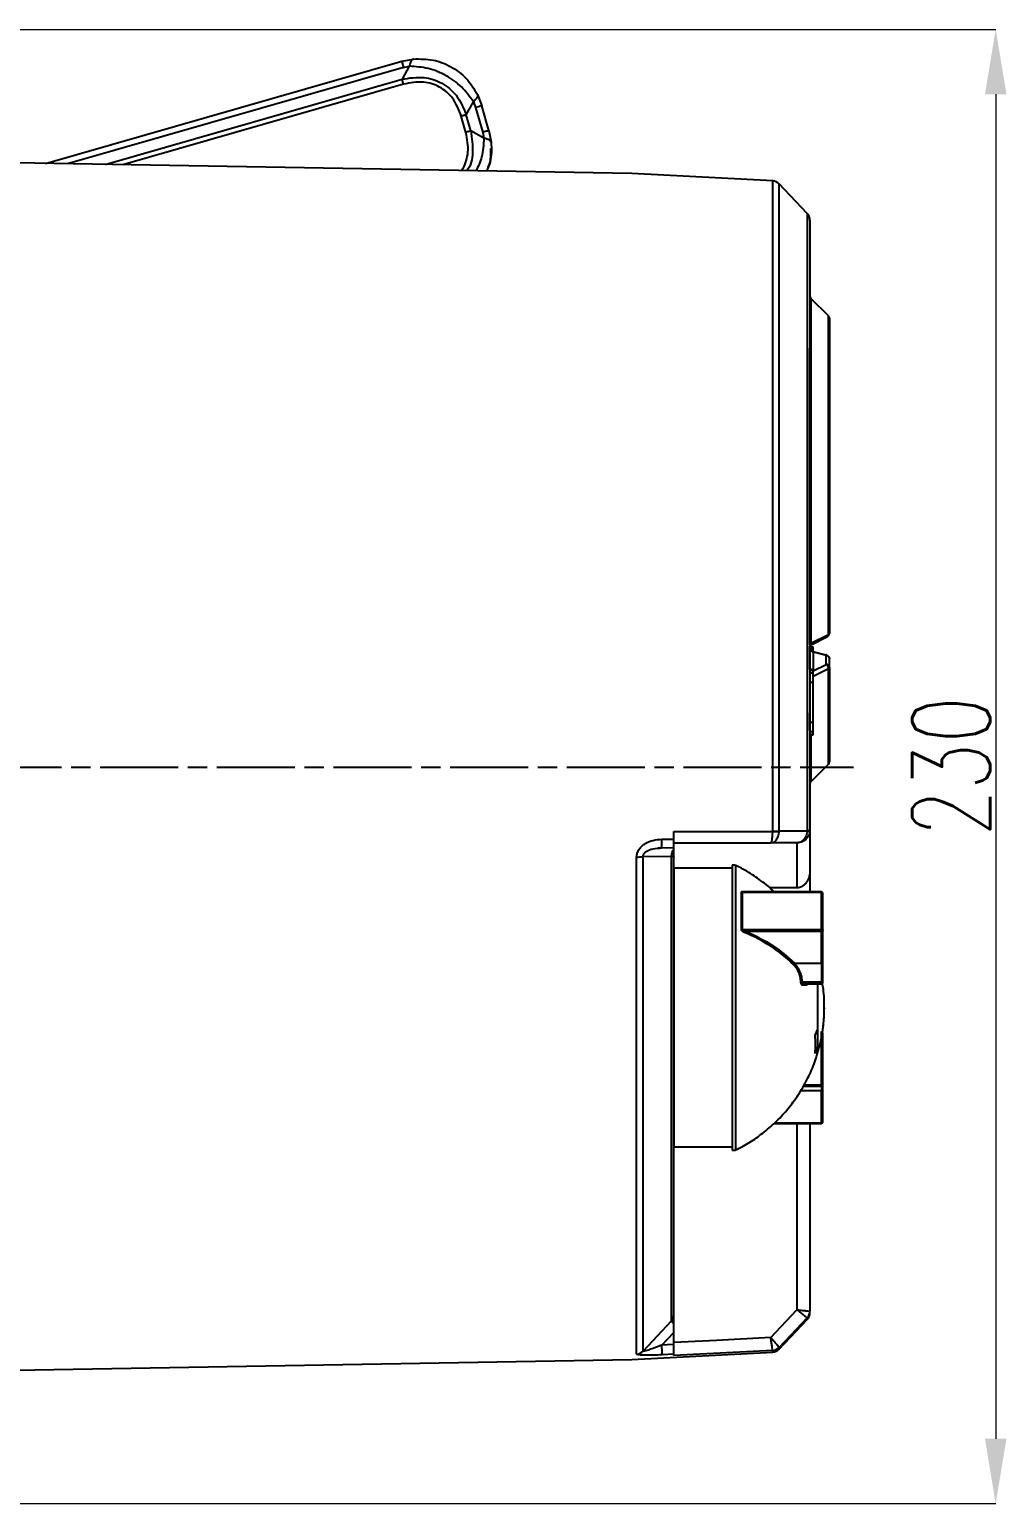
# Model space of a CAD drawing. Header units: millimetres. Extents: x 2160 to 4596, y 811 to 2534.
# Drawn here: x 4027.3 to 4178, y 2125 to 2352.4 of the extents above; entities that cross this region are included whole.
import ezdxf

# ---------------------------------------------------------------- set-up
doc = ezdxf.new("R2010")
doc.units = ezdxf.units.MM
doc.linetypes.add('AM_ISO08W050', pattern=[18, 12, -1.5, 3, -1.5])
doc.layers.add('AM_5', color=3, linetype='Continuous', lineweight=25)
doc.layers.add('AM_7', color=4, linetype='AM_ISO08W050', lineweight=25)
doc.styles.add('SLDTEXTSTYLE1', font='txt.shx', dxfattribs={"width": 0.7, "bigfont": 'gbcbig.shx'})
doc.dimstyles.new('SLDDIMSTYLE12$0', dxfattribs={"dimtxt": 12, "dimasz": 10, "dimexe": 0, "dimexo": 0.0625, "dimgap": 0.875, "dimtad": 1, "dimdec": 1, "dimlfac": 1.8, "dimrnd": 1e-09, "dimzin": 12, "dimdsep": 46, "dimtxsty": 'SLDTEXTSTYLE1', "dimcen": 0.09, "dimdle": 8.16, "dimclrd": 3, "dimclre": 3, "dimadec": 0, "dimazin": 3, "dimtfac": 1, "dimtdec": 1, "dimtofl": 0, "dimtmove": 0, "dimatfit": 3, "dimfxl": 0, "dimfrac": 2, "dimtolj": 1, "dimlwd": 5, "dimlwe": 5, "dimarcsym": 0})

# ---------------------------------------------------------------- blocks, each defined once
blk = doc.blocks.new('*D67')
at = {"layer": 'AM_5', "color": 3, "lineweight": 5, "transparency": 16777216}
blk.add_line((3988.79, 2352.44), (4176.35, 2352.44), dxfattribs=at)
at = {"layer": 'AM_5', "color": 3, "linetype": 'Continuous', "lineweight": 5, "transparency": 16777216}
for p, q in [((4176.35, 2342.44), (4176.35, 2135)), ((3988.79, 2125), (4176.35, 2125))]:
    blk.add_line(p, q, dxfattribs=at)
at = {"layer": 'AM_5', "color": 3, "transparency": 16777216}
for points in [[(4174.69, 2342.44), (4178.02, 2342.44), (4176.35, 2352.44)], [(4174.69, 2135), (4178.02, 2135), (4176.35, 2125)]]:
    blk.add_solid(points, dxfattribs=at)
at = {"layer": 'Defpoints', "color": 0, "transparency": 16777216}
for p in [(3988.73, 2352.44), (3988.73, 2125), (4176.35, 2125)]:
    blk.add_point(p, dxfattribs=at)
at = {"layer": 'AM_5', "color": 0, "transparency": 16777216, "insert": (4169.48, 2238.72), "char_height": 12, "attachment_point": 5, "rotation": 90, "style": 'SLDTEXTSTYLE1'}
blk.add_mtext('\\A1;230', dxfattribs=at)

msp = doc.modelspace()

# ---------------------------------------------------------------- linework, layer by layer
at = {"color": 7, "linetype": 'Continuous', "lineweight": 25}
for p, q in [((4029.741, 2331.779), (4084.699, 2347.537)), ((4084.699, 2347.537), (4086.505, 2347.879)), ((4084.974, 2346.582), (4033.14, 2331.719)), ((4085.877, 2346.753), (4084.77, 2344.76)), ((4084.974, 2346.582), (4085.877, 2346.753)), ((4038.938, 2331.618), (4084.77, 2344.76)), ((4084.99, 2343.992), (4041.671, 2331.571)), ((4094.665, 2339.275), (4095.773, 2341.268)), ((4095.773, 2341.268), (4096.106, 2340.411)), ((4096.106, 2340.411), (4097.209, 2336.566)), ((4096.4, 2342.394), (4097.067, 2340.68)), ((4098.17, 2336.835), (4097.067, 2340.68)), ((4094.613, 2336.556), (4093.896, 2339.055)), ((4095.382, 2336.775), (4094.665, 2339.275)), ((4097.38, 2335.663), (4095.382, 2336.775)), ((4097.209, 2336.566), (4097.38, 2335.663)), ((4098.17, 2336.835), (4098.512, 2335.029)), ((4098.557, 2334.073), (4098.557, 2334.08)), ((4120.218, 2330.199), (3990.692, 2332.461)), ((4141.947, 2329.06), (4120.218, 2330.199)), ((4147.28, 2324.038), (4142.956, 2328.595)), ((4150.545, 2308.233), (4147.838, 2310.95)), ((4150.545, 2259.087), (4150.545, 2308.233)), ((4150.692, 2307.881), (4150.692, 2305.295)), ((4147.692, 2303.617), (4147.692, 2303.264)), ((4147.838, 2257.727), (4150.545, 2259.087)), ((4147.97, 2257.563), (4150.415, 2258.789)), ((4147.97, 2257.563), (4150.415, 2258.789)), ((4150.692, 2259.237), (4150.692, 2260.53)), ((4147.692, 2257.367), (4147.699, 2257.439)), ((4147.692, 2253.676), (4147.692, 2257.307)), ((4147.692, 2257.186), (4148.192, 2257.186)), ((4147.692, 2257.059), (4148.192, 2257.059)), ((4147.692, 2256.995), (4148.192, 2256.995)), ((4147.719, 2256.803), (4148.192, 2256.803)), ((4148.192, 2257.059), (4148.192, 2257.186)), ((4148.192, 2256.807), (4148.192, 2257.059)), ((4148.192, 2256.803), (4148.192, 2256.995)), ((4148.192, 2256.408), (4148.192, 2256.803)), ((4148.192, 2256.676), (4148.192, 2256.803)), ((4148.192, 2256.387), (4148.192, 2256.676)), ((4148.192, 2256.387), (4150.192, 2255.919)), ((4150.192, 2255.919), (4148.192, 2256.387)), ((4148.192, 2256.387), (4148.192, 2253.735)), ((4148.192, 2253.47), (4150.192, 2254.474)), ((4148.192, 2252.658), (4150.545, 2253.838)), ((4150.192, 2254.474), (4150.192, 2255.919)), ((4150.423, 2255.863), (4150.237, 2255.941)), ((4150.423, 2255.863), (4150.237, 2255.941)), ((4150.545, 2239.073), (4150.545, 2253.838)), ((4150.628, 2255.621), (4150.655, 2255.539)), ((4150.675, 2255.48), (4150.659, 2255.545)), ((4150.675, 2255.465), (4150.692, 2255.334)), ((4150.692, 2254.041), (4150.692, 2255.334)), ((4147.692, 2253.735), (4148.192, 2253.735)), ((4147.692, 2253.598), (4148.192, 2253.598)), ((4147.692, 2253.186), (4148.192, 2253.186)), ((4147.692, 2251.75), (4148.192, 2251.75)), ((4148.192, 2253.598), (4148.192, 2253.735)), ((4148.192, 2253.186), (4148.192, 2253.598)), ((4148.192, 2245.567), (4148.192, 2251.75)), ((4147.692, 2244.268), (4147.692, 2247.012)), ((4147.692, 2245.567), (4148.192, 2245.567)), ((4147.692, 2244.131), (4148.192, 2244.131)), ((4147.692, 2243.719), (4148.192, 2243.719)), ((4147.692, 2243.703), (4148.192, 2243.703)), ((4147.692, 2243.582), (4148.192, 2243.582)), ((4147.838, 2243.582), (4147.838, 2236.366)), ((4148.192, 2243.719), (4148.192, 2244.131)), ((4147.838, 2236.366), (4150.545, 2239.073)), ((4147.691, 2228.93), (4147.685, 2228.769)), ((4124.826, 2227.502), (4126.691, 2227.534)), ((4126.691, 2227.534), (4126.691, 2228.71)), ((4126.691, 2228.71), (4141.946, 2228.708)), ((4126.691, 2226.93), (4141.642, 2226.93)), ((4141.642, 2226.93), (4141.87, 2226.992)), ((4141.642, 2226.93), (4141.687, 2226.982)), ((4145.691, 2226.93), (4141.642, 2226.93)), ((4141.946, 2228.726), (4141.946, 2228.708)), ((4142.952, 2228.708), (4142.956, 2228.777)), ((4142.956, 2228.777), (4147.278, 2228.769)), ((4145.691, 2226.93), (4145.691, 2219.978)), ((4147.278, 2228.769), (4147.28, 2228.81)), ((4121.956, 2224.813), (4126.28, 2224.896)), ((4124.293, 2226.161), (4124.786, 2226.208)), ((4124.454, 2226.138), (4124.774, 2226.186)), ((4124.774, 2226.186), (4126.691, 2226.219)), ((4126.691, 2224.745), (4126.691, 2225.92)), ((4135.691, 2223.014), (4126.691, 2223.014)), ((4136.191, 2223.514), (4135.691, 2223.514)), ((4135.691, 2223.514), (4135.691, 2185.958)), ((4136.191, 2223.514), (4136.191, 2185.958)), ((4147.691, 2222.678), (4147.691, 2219.364)), ((4145.691, 2219.978), (4141.465, 2219.978)), ((4137.112, 2213.563), (4137.112, 2219.35)), ((4149.491, 2219.364), (4137.207, 2219.365)), ((4137.208, 2219.33), (4137.208, 2213.549)), ((4137.208, 2219.33), (4149.491, 2219.33)), ((4149.491, 2219.364), (4149.491, 2219.306)), ((4149.491, 2219.33), (4149.491, 2219.364)), ((4149.491, 2213.549), (4149.491, 2219.33)), ((4149.691, 2216.13), (4149.691, 2219.164)), ((4149.691, 2216.575), (4149.691, 2219.164)), ((4149.691, 2213.437), (4149.691, 2216.575)), ((4137.208, 2213.549), (4149.491, 2213.549)), ((4137.779, 2213.296), (4149.491, 2213.295)), ((4149.491, 2213.295), (4149.491, 2213.549)), ((4149.491, 2208.363), (4149.491, 2213.295)), ((4149.691, 2208.504), (4149.691, 2213.437)), ((4145.311, 2208.363), (4149.491, 2208.363)), ((4149.491, 2208.363), (4149.491, 2205.438)), ((4149.491, 2205.438), (4146.466, 2205.438)), ((4146.843, 2204.99), (4146.596, 2204.957)), ((4146.765, 2205.181), (4149.491, 2205.181)), ((4146.769, 2205.185), (4146.889, 2205.201)), ((4146.769, 2205.185), (4149.491, 2205.185)), ((4148.888, 2198.185), (4148.888, 2205.181)), ((4148.891, 2194.514), (4148.891, 2205.181)), ((4149.491, 2205.243), (4149.491, 2205.438)), ((4149.491, 2205.185), (4149.491, 2205.243)), ((4149.491, 2205.181), (4149.491, 2205.185)), ((4148.48, 2197.271), (4148.888, 2198.185)), ((4149.491, 2189.611), (4149.491, 2197.847)), ((4149.691, 2197.627), (4149.691, 2197.643)), ((4148.888, 2195.356), (4148.48, 2194.443)), ((4148.556, 2195.356), (4148.888, 2195.356)), ((4148.888, 2194.514), (4148.888, 2195.356)), ((4149.391, 2195.468), (4149.691, 2195.468)), ((4148.856, 2194.514), (4148.891, 2194.514)), ((4149.491, 2188.655), (4146.247, 2188.655)), ((4146.686, 2189.417), (4149.491, 2189.417)), ((4146.769, 2189.611), (4149.491, 2189.611)), ((4149.491, 2189.475), (4149.491, 2189.611)), ((4149.491, 2189.417), (4149.491, 2189.475)), ((4149.491, 2189.424), (4149.491, 2189.417)), ((4149.491, 2189.417), (4149.491, 2188.655)), ((4149.491, 2183.722), (4149.491, 2188.655)), ((4149.691, 2186.453), (4149.691, 2189.591)), ((4149.691, 2188.796), (4149.691, 2189.301)), ((4149.691, 2183.864), (4149.691, 2188.796)), ((4135.691, 2185.958), (4135.691, 2179.514)), ((4136.191, 2185.958), (4136.191, 2179.514)), ((4149.691, 2183.864), (4149.691, 2186.453)), ((4142.144, 2183.664), (4149.491, 2183.664)), ((4142.205, 2183.722), (4149.491, 2183.722)), ((4145.691, 2183.664), (4145.691, 2154.889)), ((4147.691, 2183.664), (4147.691, 2154.689)), ((4149.491, 2183.664), (4149.491, 2183.722)), ((4149.491, 2183.698), (4149.491, 2183.664)), ((4126.691, 2180.014), (4135.691, 2180.014)), ((4135.691, 2179.514), (4136.191, 2179.514)), ((4141.642, 2150.609), (4145.691, 2154.889)), ((4147.688, 2154.69), (4147.691, 2154.689)), ((4126.279, 2153.116), (4121.955, 2148.529)), ((4147.278, 2153.661), (4142.955, 2149.091)), ((4142.955, 2148.844), (4147.279, 2153.4)), ((4147.279, 2153.659), (4147.278, 2153.661)), ((4147.279, 2153.659), (4147.279, 2153.4)), ((4124.84, 2149.439), (4126.691, 2151.403)), ((4126.691, 2149.533), (4126.691, 2151.403)), ((3990.691, 2144.98), (4120.217, 2147.24)), ((4120.217, 2147.24), (4141.946, 2148.379)), ((4126.691, 2148.04), (4124.892, 2147.948)), ((4141.946, 2148.628), (4126.691, 2147.826)), ((4126.691, 2147.826), (4126.691, 2148.04)), ((4141.946, 2148.628), (4141.946, 2148.627)), ((4141.946, 2148.379), (4141.946, 2148.627)), ((4142.955, 2149.091), (4142.953, 2149.094)), ((4142.955, 2148.844), (4142.955, 2149.091))]:
    msp.add_line(p, q, dxfattribs=at)
at = {"color": 7, "linetype": 'Continuous', "lineweight": 25, "flags": 128}
for points in [[(4141.946, 2228.726), (4141.946, 2234.334), (4141.946, 2239.959), (4141.946, 2245.579), (4141.946, 2251.172), (4141.946, 2256.718), (4141.946, 2262.193), (4141.946, 2267.578), (4141.946, 2272.85), (4141.946, 2277.99), (4141.946, 2282.978), (4141.946, 2287.794), (4141.946, 2292.42), (4141.947, 2296.838), (4141.947, 2301.03), (4141.947, 2304.981), (4141.947, 2308.675), (4141.947, 2312.097), (4141.947, 2315.235), (4141.947, 2318.076), (4141.947, 2320.609), (4141.947, 2322.825), (4141.947, 2324.715), (4141.947, 2326.271), (4141.947, 2327.488), (4141.947, 2328.36), (4141.947, 2328.885), (4141.947, 2329.06)], [(4142.956, 2228.777), (4142.956, 2234.462), (4142.956, 2240.164), (4142.956, 2245.859), (4142.956, 2251.527), (4142.956, 2257.142), (4142.956, 2262.684), (4142.956, 2268.128), (4142.956, 2273.455), (4142.956, 2278.642), (4142.956, 2283.668), (4142.956, 2288.513), (4142.956, 2293.157), (4142.956, 2297.583), (4142.956, 2301.771), (4142.956, 2305.706), (4142.956, 2309.371), (4142.956, 2312.752), (4142.956, 2315.834), (4142.956, 2318.606), (4142.956, 2321.057), (4142.956, 2323.176), (4142.956, 2324.955), (4142.956, 2326.387), (4142.956, 2327.466), (4142.956, 2328.188), (4142.956, 2328.55), (4142.956, 2328.595)], [(4147.28, 2324.038), (4147.28, 2323.859), (4147.28, 2323.321), (4147.28, 2322.427), (4147.28, 2321.18), (4147.28, 2319.587), (4147.28, 2317.653), (4147.28, 2315.386), (4147.28, 2312.797), (4147.28, 2309.896), (4147.28, 2306.696), (4147.28, 2303.209), (4147.28, 2299.451), (4147.28, 2295.437), (4147.28, 2291.185), (4147.28, 2286.711), (4147.28, 2282.036), (4147.28, 2277.178), (4147.28, 2272.159), (4147.28, 2266.998), (4147.28, 2261.719), (4147.28, 2256.342), (4147.28, 2250.892), (4147.28, 2245.39), (4147.28, 2239.86), (4147.28, 2234.326), (4147.28, 2228.81)], [(4147.838, 2310.95), (4147.838, 2310.45), (4147.838, 2309.571), (4147.838, 2308.321), (4147.838, 2306.714), (4147.838, 2304.766), (4147.838, 2302.497), (4147.838, 2299.931), (4147.838, 2297.094), (4147.838, 2294.016), (4147.838, 2290.728), (4147.838, 2287.264), (4147.838, 2283.66), (4147.838, 2279.954), (4147.838, 2276.183), (4147.838, 2272.387), (4147.838, 2268.604), (4147.838, 2264.875), (4147.838, 2261.236), (4147.838, 2257.727)], [(4147.692, 2257.524), (4147.692, 2259.355), (4147.692, 2262.319), (4147.692, 2265.419), (4147.692, 2268.617), (4147.692, 2271.875), (4147.692, 2275.153), (4147.692, 2278.411), (4147.692, 2281.609), (4147.692, 2284.709), (4147.692, 2287.674), (4147.692, 2290.466), (4147.692, 2293.052), (4147.692, 2295.402), (4147.692, 2297.486), (4147.692, 2299.278), (4147.692, 2300.758), (4147.692, 2301.908), (4147.692, 2302.712), (4147.692, 2303.162), (4147.692, 2303.264)], [(4148.192, 2256.387), (4148.207, 2256.401), (4148.222, 2256.408), (4148.237, 2256.409), (4148.249, 2256.403), (4148.26, 2256.39), (4148.268, 2256.372)], [(4120.946, 2148.068), (4120.946, 2149.025), (4120.946, 2150.353), (4120.946, 2152.047), (4120.946, 2154.098), (4120.946, 2156.499), (4120.946, 2159.24), (4120.946, 2162.31), (4120.946, 2165.695), (4120.946, 2169.381), (4120.946, 2173.355), (4120.946, 2177.598), (4120.946, 2182.094), (4120.946, 2186.824), (4120.946, 2191.768), (4120.946, 2196.907), (4120.946, 2202.218), (4120.946, 2207.68), (4120.946, 2213.27), (4120.946, 2218.965), (4120.946, 2224.742)], [(4121.955, 2148.529), (4121.955, 2149.482), (4121.955, 2150.803), (4121.955, 2152.488), (4121.955, 2154.529), (4121.955, 2156.918), (4121.955, 2159.645), (4121.955, 2162.698), (4121.955, 2166.066), (4121.955, 2169.734), (4121.955, 2173.687), (4121.955, 2177.909), (4121.955, 2182.382), (4121.955, 2187.088), (4121.956, 2192.007), (4121.956, 2197.119), (4121.956, 2202.403), (4121.956, 2207.838), (4121.956, 2213.399), (4121.956, 2219.066), (4121.956, 2224.813)], [(4126.28, 2224.896), (4126.279, 2219.218), (4126.279, 2213.626), (4126.279, 2208.148), (4126.279, 2202.806), (4126.279, 2197.626), (4126.279, 2192.63), (4126.279, 2187.84), (4126.279, 2183.279), (4126.279, 2178.966), (4126.279, 2174.921), (4126.279, 2171.163), (4126.279, 2167.707), (4126.279, 2164.57), (4126.279, 2161.765), (4126.279, 2159.306), (4126.279, 2157.203), (4126.279, 2155.465), (4126.279, 2154.101), (4126.279, 2153.116)], [(4126.691, 2223.014), (4126.691, 2222.945), (4126.691, 2222.549), (4126.691, 2221.808), (4126.691, 2220.733), (4126.691, 2219.343), (4126.691, 2217.66), (4126.691, 2215.712), (4126.691, 2213.53), (4126.691, 2211.152), (4126.691, 2208.615), (4126.691, 2205.962), (4126.691, 2203.235), (4126.691, 2200.481), (4126.691, 2197.743), (4126.691, 2195.067), (4126.691, 2192.497), (4126.691, 2190.075), (4126.691, 2187.841), (4126.691, 2185.832), (4126.691, 2184.08), (4126.691, 2182.614), (4126.691, 2181.459), (4126.691, 2180.633), (4126.691, 2180.149), (4126.691, 2180.014)], [(4149.491, 2213.549), (4149.53, 2213.547), (4149.568, 2213.54), (4149.602, 2213.53), (4149.633, 2213.516), (4149.658, 2213.499), (4149.676, 2213.48), (4149.688, 2213.459), (4149.691, 2213.437)], [(4126.691, 2149.533), (4125.654, 2149.48), (4124.84, 2149.439)], [(4141.642, 2150.609), (4133.269, 2150.169), (4126.691, 2149.824)]]:
    msp.add_lwpolyline(points, dxfattribs=at)
at = {"color": 7, "linetype": 'Continuous', "lineweight": 25}
for centre, radius, start, end in [((4141.868, 2327.562), 1.5, 43.49969, 86.99969), ((4146.192, 2323.006), 1.5, 359.99969, 43.49969), ((4148.189, 2311.302), 0.498, 180.0161, 225.11705), ((4150.195, 2307.881), 0.497, 0.01882, 45.13639), ((4150.192, 2307.881), 0.5, 359.99969, 44.79592), ((4150.192, 2259.237), 0.5, 296.63012, 359.99969), ((4150.499, 2259.279), 0.197, 283.44681, 347.66321), ((4147.886, 2257.534), 0.198, 103.88416, 168.00896), ((4148.078, 2253.904), 0.386, 180.21967, 206.01538), ((4150.232, 2255.893), 0.0477, 83.56953, 147.17328), ((4150.223, 2254.004), 0.47, 4.40164, 93.81095), ((4150.427, 2255.836), 0.0277, 97.12051, 149.18729), ((4150.443, 2254.066), 0.25, 294.15126, 354.20295), ((4150.192, 2239.426), 0.5, 314.99969, 359.99969), ((4148.192, 2236.012), 0.5, 134.99969, 179.99969), ((4147.322, 2229.43), 0.622, 266.06012, 306.40262), ((4118.576, 2227.091), 6.263, 351.68842, 3.7557), ((4141.957, 2238.443), 9.717, 269.93747, 275.9006), ((4142.449, 2238.581), 9.886, 267.083, 272.91637), ((4147.481, 2230.6), 1.842, 263.65489, 276.34449), ((4120.956, 2231.806), 7.063, 269.92223, 278.13872), ((4127.954, 2224.817), 1.677, 138.87029, 177.29865), ((4137.207, 2219.564), 0.233, 246.02224, 270.18014), ((4149.507, 2219.146), 0.185, 5.85563, 94.8496), ((4137.206, 2213.88), 0.331, 253.51988, 270.27832), ((4138.164, 2212.993), 0.49, 141.82926, 172.1209), ((4129.098, 2191.805), 22.921, 45.54722, 68.01561), ((4149.516, 2213.472), 0.179, 261.95022, 348.57794), ((4145.445, 2208.088), 0.305, 116.01, 165.05926), ((4149.516, 2208.54), 0.179, 261.95022, 348.57794), ((4146.438, 2205.904), 0.467, 252.26466, 273.46457), ((4146.788, 2204.99), 0.196, 95.78901, 189.85034), ((4149.538, 2205.211), 0.232, 48.45888, 101.56082), ((4149.491, 2205.385), 0.2, 269.98722, 359.98721), ((4149.491, 2205.381), 0.2, 269.99969, 359.99969), ((4125.413, 2201.514), 24.5, 350.87791, 359.99969), ((4136.963, 2195.857), 11.604, 352.99933, 7.00005), ((4149.541, 2191.31), 1.7, 268.31568, 275.06344), ((4149.495, 2189.62), 0.196, 268.95412, 358.91449), ((4149.516, 2188.832), 0.179, 261.95022, 348.57794), ((4149.516, 2183.899), 0.179, 261.95022, 348.57794), ((4149.507, 2183.883), 0.185, 265.14978, 354.14375), ((4146.186, 2154.692), 1.502, 316.65544, 359.93159), ((4146.198, 2154.689), 1.493, 316.39345, 359.98594), ((4146.191, 2154.433), 1.5, 316.49969, 359.99969), ((4134.812, 2161.375), 11.875, 224.06966, 226.85818), ((4098.157, 2147.756), 26.736, 0.41239, 3.60861), ((4120.869, 2149.571), 1.506, 272.92959, 316.19309), ((4141.863, 2150.13), 1.504, 273.13792, 316.44856), ((4141.868, 2150.127), 1.502, 272.97726, 316.40216), ((4141.867, 2149.876), 1.5, 272.99969, 316.49969)]:
    msp.add_arc(centre, radius, start, end, dxfattribs=at)
for points in [[(4084.699, 2347.537), (4084.711, 2347.495), (4084.736, 2347.411), (4084.894, 2346.858), (4084.974, 2346.582)], [(4084.99, 2343.992), (4084.969, 2344.066), (4084.926, 2344.215), (4084.866, 2344.425), (4084.812, 2344.614), (4084.784, 2344.711), (4084.77, 2344.76)], [(4097.067, 2340.68), (4097.024, 2340.669), (4096.938, 2340.647), (4096.383, 2340.49), (4096.106, 2340.411)], [(4094.665, 2339.275), (4094.616, 2339.261), (4094.519, 2339.233), (4094.329, 2339.179), (4094.119, 2339.119), (4093.97, 2339.076), (4093.896, 2339.055)], [(4095.382, 2336.775), (4095.333, 2336.762), (4095.236, 2336.734), (4095.046, 2336.68), (4094.836, 2336.62), (4094.687, 2336.577), (4094.613, 2336.556)], [(4098.17, 2336.835), (4098.127, 2336.824), (4098.04, 2336.802), (4097.486, 2336.645), (4097.209, 2336.566)], [(4147.692, 2323.006), (4147.692, 2322.916), (4147.692, 2322.735), (4147.692, 2321.28), (4147.692, 2318.975), (4147.692, 2315.76), (4147.692, 2311.694), (4147.692, 2306.817), (4147.692, 2301.183), (4147.692, 2294.855), (4147.692, 2287.903), (4147.692, 2280.405), (4147.692, 2272.444), (4147.692, 2264.109), (4147.692, 2255.49), (4147.692, 2246.688), (4147.692, 2237.789), (4147.691, 2231.883), (4147.691, 2228.93)], [(4150.692, 2307.881), (4150.692, 2307.713), (4150.692, 2307.379), (4150.692, 2306.262), (4150.692, 2304.712), (4150.692, 2302.708), (4150.692, 2300.289), (4150.692, 2297.488), (4150.692, 2294.346), (4150.692, 2290.907), (4150.692, 2287.221), (4150.692, 2283.341), (4150.692, 2279.323), (4150.692, 2275.225), (4150.692, 2271.103), (4150.692, 2267.024), (4150.692, 2263.026), (4150.692, 2260.5), (4150.692, 2259.237)], [(4147.692, 2256.92), (4147.697, 2256.874), (4147.707, 2256.78), (4147.771, 2256.703), (4147.803, 2256.664)], [(4150.692, 2254.041), (4150.692, 2252.945), (4150.692, 2250.754), (4150.692, 2247.873), (4150.692, 2245.342), (4150.692, 2243.226), (4150.692, 2241.544), (4150.692, 2240.334), (4150.692, 2239.569), (4150.692, 2239.474), (4150.692, 2239.426)], [(4147.691, 2228.93), (4147.691, 2228.852), (4147.691, 2228.696), (4147.691, 2227.428), (4147.691, 2225.497), (4147.691, 2223.618), (4147.691, 2222.678)], [(4137.779, 2213.296), (4139.221, 2212.616), (4142.104, 2211.256), (4144.242, 2209.327), (4145.311, 2208.363)]]:
    msp.add_open_spline(points, degree=3, dxfattribs=at)
for points, knots in [([(4086.505, 2347.879), (4086.378, 2347.82), (4086.123, 2347.702), (4085.96, 2347.071), (4085.877, 2346.753)], [0, 0, 0, 0, 0.49686743, 1, 1, 1, 1]), ([(4086.505, 2347.879), (4087.527, 2347.887), (4089.535, 2347.902), (4092.366, 2346.785), (4094.814, 2344.976), (4095.866, 2343.264), (4096.4, 2342.394)], [0, 0, 0, 0, 0.2543758, 0.4999836, 0.7457388, 1, 1, 1, 1]), ([(4084.77, 2344.76), (4085.89, 2344.942), (4087.975, 2345.281), (4090.968, 2344.307), (4093.398, 2342.288), (4094.221, 2340.331), (4094.665, 2339.275)], [0, 0, 0, 0, 0.2680966, 0.4988227, 0.7294637, 1, 1, 1, 1]), ([(4095.773, 2341.268), (4095.2, 2342.069), (4094.073, 2343.646), (4091.589, 2345.407), (4088.786, 2346.575), (4086.853, 2346.694), (4085.877, 2346.753)], [0, 0, 0, 0, 0.25415722, 0.50001427, 0.74762575, 1, 1, 1, 1]), ([(4093.896, 2339.055), (4093.519, 2340.034), (4092.98, 2341.432), (4091.646, 2342.828), (4090.57, 2343.583), (4089.357, 2344.091), (4087.473, 2344.473), (4086.011, 2344.19), (4084.99, 2343.992)], [0, 0, 0, 0, 0.2715623, 0.3875926, 0.5011305, 0.6146375, 0.7308194, 1, 1, 1, 1]), ([(4096.4, 2342.394), (4096.416, 2342.255), (4096.449, 2341.977), (4095.998, 2341.504), (4095.773, 2341.268)], [0, 0, 0, 0, 0.5000023, 1, 1, 1, 1]), ([(4093.926, 2330.658), (4094.007, 2330.769), (4094.344, 2331.23), (4094.701, 2332.193), (4095.101, 2334.067), (4094.813, 2335.532), (4094.613, 2336.556)], [0, 0, 0, 0, 0.0674485, 0.27954515, 0.49659605, 1, 1, 1, 1]), ([(4095.382, 2336.775), (4095.538, 2335.675), (4095.828, 2333.627), (4095.38, 2331.393), (4094.751, 2330.651), (4094.745, 2330.644)], [0, 0, 0, 0, 0.535438, 0.9957755, 1, 1, 1, 1]), ([(4097.38, 2335.663), (4097.335, 2334.675), (4097.257, 2332.949), (4096.501, 2331.317), (4096.178, 2330.619)], [0, 0, 0, 0, 0.5719725, 1, 1, 1, 1]), ([(4098.512, 2335.029), (4098.452, 2335.157), (4098.331, 2335.414), (4097.698, 2335.58), (4097.38, 2335.663)], [0, 0, 0, 0, 0.4968676, 1, 1, 1, 1]), ([(4098.512, 2335.029), (4098.554, 2333.998), (4098.616, 2332.46), (4098.011, 2331.054), (4097.812, 2330.59)], [0, 0, 0, 0, 0.6705708, 1, 1, 1, 1]), ([(4097.815, 2330.59), (4098.019, 2331.05), (4098.512, 2332.157), (4098.478, 2333.37), (4098.458, 2334.079)], [0, 0, 0, 0, 0.4149051, 1, 1, 1, 1]), ([(4150.692, 2273.719), (4150.692, 2274.974), (4150.692, 2277.483), (4150.692, 2281.194), (4150.692, 2283.919), (4150.692, 2285.708), (4150.692, 2286.629), (4150.692, 2287.536), (4150.692, 2288.43), (4150.692, 2289.309), (4150.692, 2289.9), (4150.692, 2290.312), (4150.692, 2290.788), (4150.692, 2291.503), (4150.692, 2292.319), (4150.692, 2293.027), (4150.692, 2293.711), (4150.692, 2294.395), (4150.692, 2294.882), (4150.692, 2295.619), (4150.692, 2296.502), (4150.692, 2297.67), (4150.692, 2298.651), (4150.692, 2299.488), (4150.692, 2300.131), (4150.692, 2300.641), (4150.692, 2301.076), (4150.692, 2301.489), (4150.692, 2301.891), (4150.692, 2302.168), (4150.692, 2302.546), (4150.692, 2302.965), (4150.692, 2303.487), (4150.692, 2303.925), (4150.692, 2304.249), (4150.692, 2304.481), (4150.692, 2304.641), (4150.692, 2304.787), (4150.692, 2304.884), (4150.692, 2304.961), (4150.692, 2305.038), (4150.692, 2305.143), (4150.692, 2305.232), (4150.692, 2305.278), (4150.692, 2305.295)], [0, 0, 0, 0, 0.0803647, 0.1607294, 0.2410941, 0.2624684, 0.283842, 0.3052151, 0.3265873, 0.3479574, 0.3693255, 0.3704427, 0.3788854, 0.405204, 0.4251182, 0.4428013, 0.4618483, 0.4808946, 0.4999402, 0.5035205, 0.5449145, 0.57896, 0.6143836, 0.643615, 0.6685119, 0.6871043, 0.7041218, 0.7223404, 0.7405585, 0.758776, 0.762108, 0.7964253, 0.8245029, 0.853496, 0.8824879, 0.8971785, 0.9118685, 0.9265578, 0.9412466, 0.9442716, 0.9541998, 0.9705965, 0.9890576, 1, 1, 1, 1]), ([(4150.692, 2260.53), (4150.692, 2260.826), (4150.692, 2261.417), (4150.692, 2262.319), (4150.692, 2263.231), (4150.692, 2264.153), (4150.692, 2265.084), (4150.692, 2266.023), (4150.692, 2266.671), (4150.692, 2267.147), (4150.692, 2267.703), (4150.692, 2268.547), (4150.692, 2269.507), (4150.692, 2271.194), (4150.692, 2272.586), (4150.692, 2273.719)], [0, 0, 0, 0, 0.07144385, 0.14288374, 0.21431988, 0.28576303, 0.35720674, 0.42863778, 0.50005558, 0.50406448, 0.53604837, 0.6252562, 0.69323765, 0.75009307, 1, 1, 1, 1]), ([(4150.414, 2258.791), (4150.426, 2258.797), (4150.459, 2258.814), (4150.498, 2258.861), (4150.54, 2258.947), (4150.543, 2259.032), (4150.545, 2259.087)], [0, 0, 0, 0, 0.14054005, 0.37467991, 0.58989364, 1, 1, 1, 1]), ([(4147.823, 2256.666), (4147.794, 2256.693), (4147.738, 2256.746), (4147.713, 2256.81), (4147.701, 2256.842)], [0, 0, 0, 0, 0.5052965, 1, 1, 1, 1]), ([(4147.803, 2256.664), (4147.803, 2256.672), (4147.803, 2256.686), (4147.786, 2256.698), (4147.756, 2256.697), (4147.729, 2256.686), (4147.715, 2256.68)], [0, 0, 0, 0, 0.2336109, 0.4844564, 0.7436939, 1, 1, 1, 1]), ([(4147.72, 2257.412), (4147.726, 2257.412), (4147.746, 2257.409), (4147.814, 2257.47), (4147.915, 2257.53), (4147.968, 2257.561)], [0, 0, 0, 0, 0.1601422, 0.5688581, 1, 1, 1, 1]), ([(4147.803, 2256.664), (4147.828, 2256.634), (4147.881, 2256.571), (4148.011, 2256.464), (4148.12, 2256.418), (4148.192, 2256.387)], [0, 0, 0, 0, 0.233085, 0.4930073, 1, 1, 1, 1]), ([(4147.963, 2257.561), (4147.961, 2257.559), (4147.942, 2257.544), (4147.909, 2257.546), (4147.869, 2257.562), (4147.846, 2257.61), (4147.837, 2257.671), (4147.838, 2257.708), (4147.838, 2257.727)], [0, 0, 0, 0, 0.0284628, 0.3120488, 0.569439, 0.7930567, 0.8963599, 1, 1, 1, 1]), ([(4150.192, 2255.919), (4150.231, 2255.912), (4150.304, 2255.898), (4150.372, 2255.865), (4150.403, 2255.85)], [0, 0, 0, 0, 0.5446681, 1, 1, 1, 1]), ([(4150.52, 2254.041), (4150.504, 2254.085), (4150.471, 2254.18), (4150.389, 2254.309), (4150.291, 2254.414), (4150.224, 2254.454), (4150.192, 2254.474)], [0, 0, 0, 0, 0.239538, 0.5175571, 0.7682031, 1, 1, 1, 1]), ([(4150.403, 2255.85), (4150.445, 2255.822), (4150.535, 2255.764), (4150.62, 2255.639), (4150.679, 2255.493), (4150.687, 2255.393), (4150.692, 2255.334)], [0, 0, 0, 0, 0.2427138, 0.5154318, 0.7146901, 1, 1, 1, 1]), ([(4150.403, 2255.797), (4150.445, 2255.772), (4150.535, 2255.72), (4150.62, 2255.608), (4150.679, 2255.477), (4150.687, 2255.387), (4150.692, 2255.334)], [0, 0, 0, 0, 0.2421389, 0.5153871, 0.7139591, 1, 1, 1, 1]), ([(4150.545, 2253.838), (4150.545, 2253.87), (4150.546, 2253.935), (4150.528, 2254.005), (4150.52, 2254.041)], [0, 0, 0, 0, 0.49355373, 1, 1, 1, 1]), ([(4150.669, 2255.5), (4150.671, 2255.492), (4150.69, 2255.439), (4150.691, 2255.382), (4150.692, 2255.334)], [0, 0, 0, 0, 0.1515723, 1, 1, 1, 1]), ([(4148.192, 2248.59), (4148.192, 2249.213), (4148.192, 2250.458), (4148.192, 2251.928), (4148.192, 2252.864), (4148.192, 2253.378), (4148.192, 2253.688), (4148.192, 2253.719), (4148.192, 2253.735)], [0, 0, 0, 0, 0.25015941, 0.49958066, 0.62466902, 0.74973011, 0.87480959, 1, 1, 1, 1]), ([(4148.192, 2251.75), (4148.192, 2252.073), (4148.192, 2252.477), (4148.192, 2252.904), (4148.192, 2253.086), (4148.192, 2253.146), (4148.192, 2253.186)], [0, 0, 0, 0, 0.4996211, 0.6251499, 0.7494732, 1, 1, 1, 1]), ([(4148.192, 2243.582), (4148.192, 2243.585), (4148.192, 2243.592), (4148.192, 2243.679), (4148.192, 2243.908), (4148.192, 2244.429), (4148.192, 2245.381), (4148.192, 2246.822), (4148.192, 2248), (4148.192, 2248.59)], [0, 0, 0, 0, 0.06265322, 0.12530292, 0.25030366, 0.37521459, 0.50021885, 0.74968949, 1, 1, 1, 1]), ([(4148.192, 2244.131), (4148.192, 2244.171), (4148.192, 2244.231), (4148.192, 2244.41), (4148.192, 2244.84), (4148.192, 2245.244), (4148.192, 2245.567)], [0, 0, 0, 0, 0.2505117, 0.3752446, 0.5001647, 1, 1, 1, 1]), ([(4120.946, 2224.742), (4120.966, 2224.952), (4121.008, 2225.385), (4121.328, 2225.967), (4121.765, 2226.471), (4122.466, 2226.976), (4123.499, 2227.402), (4124.372, 2227.467), (4124.826, 2227.502)], [0, 0, 0, 0, 0.1207862, 0.249076, 0.3731346, 0.5013753, 0.7404661, 1, 1, 1, 1]), ([(4126.691, 2226.219), (4126.691, 2226.227), (4126.691, 2226.24), (4126.691, 2226.355), (4126.691, 2226.592), (4126.691, 2227.005), (4126.691, 2227.36), (4126.691, 2227.534)], [0, 0, 0, 0, 0.150225, 0.2871088, 0.5005337, 0.7538342, 1, 1, 1, 1]), ([(4141.687, 2226.982), (4141.708, 2226.999), (4141.765, 2227.044), (4141.847, 2227.395), (4141.921, 2227.971), (4141.937, 2228.461), (4141.946, 2228.708)], [0, 0, 0, 0, 0.1562523, 0.4311744, 0.7127035, 1, 1, 1, 1]), ([(4141.87, 2226.992), (4141.948, 2227.007), (4142.182, 2227.052), (4142.524, 2227.396), (4142.843, 2227.97), (4142.915, 2228.461), (4142.952, 2228.708)], [0, 0, 0, 0, 0.138581, 0.419261, 0.7066865, 1, 1, 1, 1]), ([(4147.278, 2228.769), (4147.239, 2228.515), (4147.161, 2228.013), (4146.777, 2227.41), (4146.27, 2227.006), (4145.884, 2226.955), (4145.691, 2226.93)], [0, 0, 0, 0, 0.2577147, 0.5100976, 0.7565093, 1, 1, 1, 1]), ([(4147.685, 2228.769), (4147.64, 2228.531), (4147.548, 2228.039), (4147.105, 2227.46), (4146.604, 2227.127), (4146.133, 2226.959), (4145.845, 2226.94), (4145.691, 2226.93)], [0, 0, 0, 0, 0.24183895, 0.49912391, 0.70899919, 0.84445044, 1, 1, 1, 1]), ([(4121.956, 2224.813), (4121.957, 2224.88), (4121.96, 2225.014), (4122.045, 2225.208), (4122.174, 2225.383), (4122.518, 2225.697), (4123.293, 2226.045), (4124.023, 2226.104), (4124.454, 2226.138)], [0, 0, 0, 0, 0.0635988, 0.1268625, 0.1941501, 0.267332, 0.5677277, 1, 1, 1, 1]), ([(4126.28, 2224.896), (4126.385, 2224.878), (4126.553, 2224.849), (4126.671, 2224.795), (4126.684, 2224.763), (4126.691, 2224.745)], [0, 0, 0, 0, 0.4463965, 0.7099365, 1, 1, 1, 1]), ([(4126.691, 2225.92), (4126.691, 2226.009), (4126.691, 2226.186), (4126.691, 2226.208), (4126.691, 2226.219)], [0, 0, 0, 0, 0.5015357, 1, 1, 1, 1]), ([(4126.691, 2154.176), (4126.691, 2154.566), (4126.691, 2155.008), (4126.691, 2155.707), (4126.691, 2155.934), (4126.691, 2156.171), (4126.691, 2156.418), (4126.691, 2156.676), (4126.691, 2156.864), (4126.691, 2157.046), (4126.691, 2157.368), (4126.691, 2157.887), (4126.691, 2158.519), (4126.691, 2159.101), (4126.691, 2159.597), (4126.691, 2160.025), (4126.691, 2160.363), (4126.691, 2160.709), (4126.691, 2161.063), (4126.691, 2161.425), (4126.691, 2161.684), (4126.691, 2161.935), (4126.691, 2162.455), (4126.691, 2163.328), (4126.691, 2164.437), (4126.691, 2165.718), (4126.691, 2167.118), (4126.691, 2168.52), (4126.691, 2169.405), (4126.691, 2170.18), (4126.691, 2171.055), (4126.691, 2172.256), (4126.691, 2173.302), (4126.691, 2174.168), (4126.691, 2174.842), (4126.691, 2175.525), (4126.691, 2176.218), (4126.691, 2176.919), (4126.691, 2177.414), (4126.691, 2177.858), (4126.691, 2179.307), (4126.691, 2181.821), (4126.691, 2185.371), (4126.691, 2188.803), (4126.691, 2192.205), (4126.691, 2195.871), (4126.691, 2200.951), (4126.691, 2207.795), (4126.691, 2216.131), (4126.691, 2221.874), (4126.691, 2224.745)], [0, 0, 0, 0, 0.0669054, 0.0756699, 0.0844343, 0.0931986, 0.1019628, 0.110727, 0.119491, 0.1204246, 0.1282783, 0.1499631, 0.1666235, 0.1807533, 0.1958166, 0.2037808, 0.2117449, 0.219709, 0.2276731, 0.2356371, 0.2436011, 0.2444503, 0.2516161, 0.2765316, 0.2974645, 0.315335, 0.3470796, 0.3706379, 0.3847586, 0.3894352, 0.4071383, 0.4252052, 0.4432721, 0.4527358, 0.4621996, 0.4716633, 0.481127, 0.4905907, 0.5000544, 0.5009281, 0.5082098, 0.5573213, 0.596775, 0.6369947, 0.6768853, 0.7110643, 0.7564848, 0.8376565, 0.9188283, 1, 1, 1, 1]), ([(4142.186, 2219.364), (4142.17, 2219.38), (4141.552, 2220.026), (4140.15, 2221.109), (4138.192, 2222.483), (4136.834, 2223.165), (4136.252, 2223.456)], [0, 0, 0, 0, 0.00919183, 0.37082136, 0.73055161, 1, 1, 1, 1]), ([(4147.691, 2222.678), (4147.668, 2222.371), (4147.621, 2221.756), (4147.299, 2221.035), (4146.924, 2220.543), (4146.57, 2220.241), (4146.156, 2220.023), (4145.847, 2219.993), (4145.691, 2219.978)], [0, 0, 0, 0, 0.24908402, 0.49841553, 0.62782199, 0.74923389, 0.87440408, 1, 1, 1, 1]), ([(4137.112, 2219.35), (4137.113, 2219.359), (4137.115, 2219.376), (4137.137, 2219.402), (4137.204, 2219.424), (4137.387, 2219.41), (4137.562, 2219.345), (4137.679, 2219.302)], [0, 0, 0, 0, 0.0577492, 0.1171536, 0.2515259, 0.5011744, 1, 1, 1, 1]), ([(4137.574, 2219.339), (4137.539, 2219.345), (4137.446, 2219.362), (4137.329, 2219.367), (4137.243, 2219.36), (4137.216, 2219.346), (4137.209, 2219.337), (4137.208, 2219.333), (4137.208, 2219.33)], [0, 0, 0, 0, 0.2547299, 0.6618691, 0.8675208, 0.9398473, 0.9708547, 1, 1, 1, 1]), ([(4137.679, 2213.06), (4137.562, 2213.116), (4137.387, 2213.2), (4137.205, 2213.362), (4137.137, 2213.462), (4137.115, 2213.522), (4137.113, 2213.549), (4137.112, 2213.563)], [0, 0, 0, 0, 0.4973637, 0.7473602, 0.8823614, 0.9420119, 1, 1, 1, 1]), ([(4137.208, 2213.549), (4137.208, 2213.545), (4137.209, 2213.538), (4137.216, 2213.521), (4137.245, 2213.486), (4137.331, 2213.432), (4137.514, 2213.358), (4137.674, 2213.32), (4137.779, 2213.296)], [0, 0, 0, 0, 0.01994941, 0.04121068, 0.0909977, 0.23337847, 0.50065114, 1, 1, 1, 1]), ([(4149.691, 2213.4), (4149.691, 2213.492), (4149.691, 2213.674), (4149.691, 2214.048), (4149.691, 2214.232)], [0, 0, 0, 0, 0.5088221, 1, 1, 1, 1]), ([(4149.691, 2207.666), (4149.691, 2208.058), (4149.691, 2208.851), (4149.691, 2210.285), (4149.691, 2211.825), (4149.691, 2212.886), (4149.691, 2213.411)], [0, 0, 0, 0, 0.2473879, 0.5, 0.7526121, 1, 1, 1, 1]), ([(4145.311, 2208.363), (4145.471, 2208.169), (4145.773, 2207.802), (4146.137, 2207.075), (4146.398, 2206.272), (4146.444, 2205.711), (4146.466, 2205.438)], [0, 0, 0, 0, 0.2650194, 0.5000669, 0.7573424, 1, 1, 1, 1]), ([(4149.691, 2205.385), (4149.691, 2205.657), (4149.691, 2206.212), (4149.691, 2207.064), (4149.691, 2207.865), (4149.691, 2208.294), (4149.691, 2208.504)], [0, 0, 0, 0, 0.245589, 0.5, 0.754411, 1, 1, 1, 1]), ([(4146.296, 2205.46), (4146.272, 2205.722), (4146.225, 2206.247), (4145.956, 2207.006), (4145.596, 2207.667), (4145.298, 2208.001), (4145.15, 2208.167)], [0, 0, 0, 0, 0.2498124, 0.4998445, 0.7502398, 1, 1, 1, 1]), ([(4146.596, 2204.957), (4146.563, 2204.965), (4146.497, 2204.983), (4146.415, 2205.078), (4146.36, 2205.178), (4146.327, 2205.267), (4146.303, 2205.363), (4146.298, 2205.428), (4146.296, 2205.46)], [0, 0, 0, 0, 0.24960183, 0.49829619, 0.62558928, 0.74862866, 0.87572186, 1, 1, 1, 1]), ([(4146.466, 2205.438), (4146.469, 2205.423), (4146.474, 2205.39), (4146.499, 2205.339), (4146.537, 2205.29), (4146.597, 2205.238), (4146.667, 2205.203), (4146.728, 2205.187), (4146.758, 2205.185), (4146.769, 2205.185)], [0, 0, 0, 0, 0.0985259, 0.2116632, 0.3444444, 0.5000064, 0.7493767, 0.9135439, 1, 1, 1, 1]), ([(4147.545, 2205.181), (4147.491, 2205.137), (4147.306, 2204.984), (4147.034, 2204.987), (4146.843, 2204.99)], [0, 0, 0, 0, 0.293654, 1, 1, 1, 1]), ([(4148.877, 2194.578), (4149.055, 2195.187), (4149.491, 2196.677), (4149.846, 2199.135), (4149.949, 2201.899), (4149.85, 2203.999), (4149.621, 2205.146), (4149.574, 2205.382)], [0, 0, 0, 0, 0.1742932, 0.4258292, 0.6790463, 0.9338996, 1, 1, 1, 1]), ([(4149.691, 2194.524), (4149.691, 2194.734), (4149.691, 2195.163), (4149.691, 2195.964), (4149.691, 2196.817), (4149.691, 2197.371), (4149.691, 2197.643)], [0, 0, 0, 0, 0.245589, 0.5, 0.754411, 1, 1, 1, 1]), ([(4149.691, 2189.617), (4149.691, 2190.142), (4149.691, 2191.203), (4149.691, 2192.743), (4149.691, 2194.177), (4149.691, 2194.97), (4149.691, 2195.362)], [0, 0, 0, 0, 0.2473879, 0.5, 0.7526121, 1, 1, 1, 1]), ([(4136.207, 2179.552), (4136.6, 2179.741), (4137.719, 2180.279), (4139.467, 2181.407), (4141.442, 2182.928), (4143.289, 2184.698), (4144.973, 2186.689), (4146.462, 2188.881), (4147.698, 2191.258), (4148.503, 2193.155), (4148.794, 2194.276), (4148.859, 2194.523)], [0, 0, 0, 0, 0.0647369, 0.184574, 0.3082168, 0.4349126, 0.5640589, 0.6951798, 0.827906, 0.9619593, 1, 1, 1, 1]), ([(4126.279, 2153.116), (4126.398, 2153.273), (4126.636, 2153.588), (4126.673, 2153.98), (4126.691, 2154.176)], [0, 0, 0, 0, 0.4980025, 1, 1, 1, 1]), ([(4126.691, 2152.71), (4126.691, 2152.977), (4126.691, 2153.377), (4126.691, 2153.781), (4126.691, 2153.989), (4126.691, 2154.095), (4126.691, 2154.151), (4126.691, 2154.169), (4126.691, 2154.174), (4126.691, 2154.176)], [0, 0, 0, 0, 0.4993103, 0.7495576, 0.8718956, 0.9598674, 0.9876457, 0.9957508, 1, 1, 1, 1]), ([(4145.691, 2154.889), (4145.848, 2154.873), (4146.141, 2154.844), (4146.619, 2154.797), (4147.125, 2154.745), (4147.567, 2154.702), (4147.649, 2154.694), (4147.688, 2154.69)], [0, 0, 0, 0, 0.15551031, 0.29095879, 0.50091181, 0.75791394, 1, 1, 1, 1]), ([(4145.691, 2154.889), (4145.886, 2154.738), (4146.279, 2154.434), (4146.791, 2154.037), (4147.174, 2153.741), (4147.243, 2153.688), (4147.278, 2153.661)], [0, 0, 0, 0, 0.24337493, 0.48973466, 0.74220134, 1, 1, 1, 1]), ([(4126.691, 2151.403), (4126.691, 2151.63), (4126.691, 2152.084), (4126.691, 2152.502), (4126.691, 2152.71)], [0, 0, 0, 0, 0.5011047, 1, 1, 1, 1]), ([(4124.84, 2149.439), (4124.734, 2149.398), (4124.173, 2149.18), (4123.328, 2148.874), (4122.621, 2148.64), (4122.384, 2148.574), (4122.374, 2148.571), (4122.337, 2148.562), (4122.215, 2148.53), (4122.068, 2148.5), (4121.963, 2148.498), (4121.958, 2148.519), (4121.955, 2148.529)], [0, 0, 0, 0, 0.09384328, 0.49978088, 0.74913681, 0.74953243, 0.75240386, 0.76012185, 0.78835666, 0.88792993, 0.94394913, 1, 1, 1, 1]), ([(4126.691, 2148.04), (4126.691, 2148.077), (4126.691, 2148.153), (4126.691, 2148.487), (4126.691, 2148.861), (4126.691, 2149.212), (4126.691, 2149.423), (4126.691, 2149.533)], [0, 0, 0, 0, 0.2464434, 0.4994501, 0.7124688, 0.8495561, 1, 1, 1, 1]), ([(4142.953, 2149.094), (4142.922, 2149.13), (4142.859, 2149.203), (4142.542, 2149.569), (4142.122, 2150.054), (4141.801, 2150.425), (4141.642, 2150.609)], [0, 0, 0, 0, 0.2578222, 0.5102459, 0.7566012, 1, 1, 1, 1]), ([(4141.946, 2148.628), (4141.938, 2148.676), (4141.924, 2148.771), (4141.85, 2149.25), (4141.753, 2149.884), (4141.679, 2150.368), (4141.642, 2150.609)], [0, 0, 0, 0, 0.2578222, 0.5102459, 0.7566012, 1, 1, 1, 1]), ([(4124.892, 2147.948), (4124.43, 2147.927), (4123.542, 2147.887), (4122.491, 2147.878), (4121.778, 2147.896), (4121.328, 2147.93), (4121.006, 2147.984), (4120.966, 2148.04), (4120.946, 2148.068)], [0, 0, 0, 0, 0.2593479, 0.4990824, 0.6285124, 0.7489001, 0.8765066, 1, 1, 1, 1])]:
    msp.add_open_spline(points, degree=3, knots=knots, dxfattribs=at)
at = {"layer": 'AM_7'}
msp.add_line((3516.192, 2238.613), (4154.408, 2238.613), dxfattribs=at)

# ---------------------------------------------------------------- dimensions: what is measured, and where the dimension line sits
at = {"layer": 'AM_5'}
dim = msp.add_linear_dim(base=(4176.353, 2125.005), p1=(3988.727, 2352.435), p2=(3988.726, 2125.005), angle=90, text='230', dimstyle='SLDDIMSTYLE12$0', override={"dimlfac": 1, "dimpost": ''}, dxfattribs=at)
dim.commit()
dim.dimension.update_dxf_attribs({"geometry": '*D67', "text_midpoint": (4169.478, 2238.72)})

doc.saveas('drawing.dxf')
